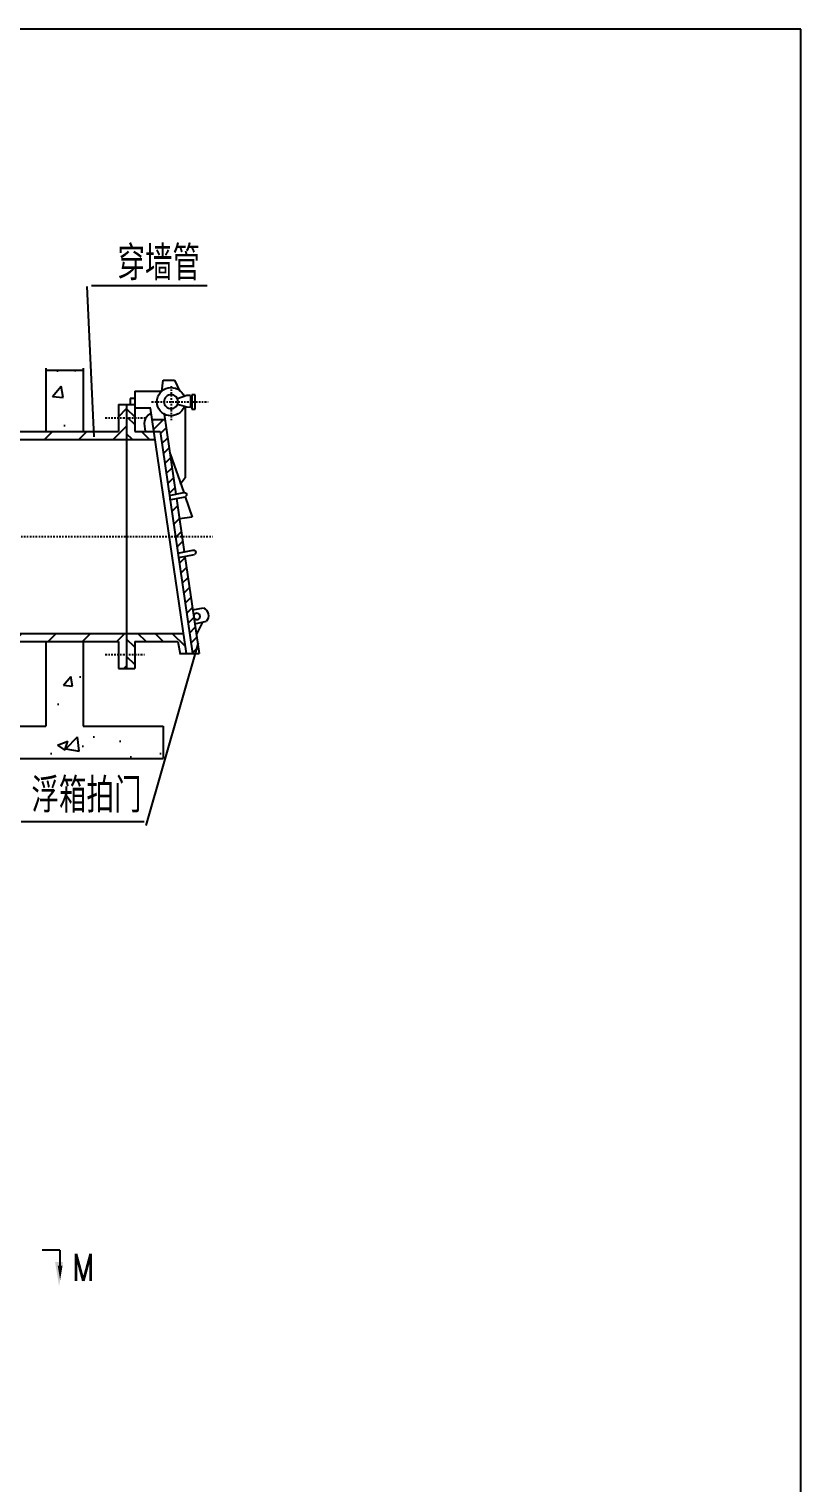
# Model space of a CAD drawing. Extents: x 1620 to 2878, y -792 to 791.
# Drawn here: x 1863 to 1918.8, y -6.9 to 98.1 of the extents above; entities that cross this region are included whole.
import ezdxf

# ---------------------------------------------------------------- set-up
doc = ezdxf.new("R2010")
doc.units = 0
doc.header["$MEASUREMENT"] = 0
doc.linetypes.add('CENTER', pattern=[2, 1.25, -0.25, 0.25, -0.25])
doc.linetypes.add('CENTERX2', pattern=[4, 2.5, -0.5, 0.5, -0.5])
doc.layers.get('0').update_dxf_attribs({"linetype": 'CONTINUOUS'})
for name, color, linetype in [('1', 7, 'CONTINUOUS'), ('4', 4, 'CENTERX2'), ('6', 3, 'CONTINUOUS'), ('8', 20, 'CONTINUOUS')]:
    doc.layers.add(name, color=color, linetype=linetype)
doc.styles.add('HZTXT', font='txt.shx', dxfattribs={"bigfont": 'hztxt.shx'})
pattern_1 = [(50, (1653.553, -370.2974), (7.74641, -0.67772), [0.81, -8.91]), (355, (1653.553, -370.297), (-1.49851, 8.12368), [0.648, -7.128]), (100.4514, (1654.198, -370.354), (6.2479, 7.44595), [0.6884, -7.57233]), (46.1842, (1653.553, -368.137), (11.5262, -1.7876), [1.215, -13.365]), (96.6356, (1654.513, -368.286), (10.09436, 10.52047), [1.0326, -11.3585]), (351.1842, (1653.553, -368.137), (10.09435, 10.52048), [0.972, -10.692]), (21, (1654.633, -368.6774), (6.4466, -4.34828), [0.81, -8.91]), (326, (1654.633, -368.677), (2.6278, 7.83162), [0.648, -7.128]), (71.4514, (1655.17, -369.04), (9.0744, 3.48333), [0.6884, -7.57233]), (37.5, (1653.5528, -370.2974), (0.131326, 3.595254), [0, -7.0416, 0, -7.236, 0, -7.155]), (7.5, (1653.553, -370.2974), (2.84115, 4.259646), [0, -4.1256, 0, -6.8796, 0, -2.727]), (327.5, (1651.1444, -370.2974), (5.765282, -0.243593), [0, -2.7, 0, -8.424, 0, -11.178]), (317.5, (1650.0644, -370.2974), (6.29841, 1.081134), [0, -3.51, 0, -5.5944, 0, -7.938])]

# ---------------------------------------------------------------- blocks, each defined once
blk = doc.blocks.new('*X191')
at = {"color": 0}
for p, q in [((137.88, 217.08), (139.11, 218.31)), ((138.76, 216.55), (139.47, 217.25)), ((138.94, 215.31), (139.65, 216.02)), ((139.12, 214.08), (139.83, 214.78)), ((139.3, 212.84), (140.01, 213.55)), ((139.48, 211.61), (140.19, 212.32)), ((139.66, 210.38), (140.37, 211.08)), ((139.84, 209.14), (140.55, 209.85)), ((141.1, 200.5), (141.81, 201.21)), ((141.28, 199.27), (141.99, 199.97)), ((141.46, 198.03), (142.17, 198.74)), ((141.64, 196.8), (142.35, 197.5)), ((141.82, 195.56), (142.53, 196.27)), ((142, 194.33), (142.71, 195.04)), ((142.18, 193.1), (142.89, 193.8)), ((142.36, 191.86), (143.07, 192.57)), ((142.54, 190.63), (143.25, 191.33)), ((142.72, 189.39), (143.43, 190.1))]:
    blk.add_line(p, q, dxfattribs=at)
blk = doc.blocks.new('*X178')
at = {"color": 0}
for p, q in [((134.56, 202.44), (136.24, 204.12)), ((121.83, 202.44), (122.83, 203.44)), ((126.07, 202.44), (127.07, 203.44)), ((130.31, 202.44), (131.31, 203.44)), ((122.28, 177.44), (123.28, 178.44)), ((126.53, 177.44), (127.53, 178.44)), ((130.77, 177.44), (131.77, 178.44)), ((135.01, 177.44), (136.01, 178.44)), ((121.24, 176.39), (122.24, 177.39)), ((135.91, 174.09), (136.24, 174.42))]:
    blk.add_line(p, q, dxfattribs=at)
blk = doc.blocks.new('*X184')
at = {"color": 0}
for p, q in [((138.64, 177.44), (137.64, 178.44)), ((140.76, 177.44), (139.76, 178.44)), ((143.47, 176.85), (141.88, 178.44)), ((137.24, 176.72), (136.24, 177.72)), ((137.24, 174.6), (136.24, 175.6))]:
    blk.add_line(p, q, dxfattribs=at)
blk = doc.blocks.new('*X182')
at = {"color": 0}
for p, q in [((142.3, 190.39), (142.36, 190.44)), ((142.48, 189.15), (143.19, 189.86)), ((143.24, 188.5), (143.37, 188.62))]:
    blk.add_line(p, q, dxfattribs=at)
blk = doc.blocks.new('*X183')
at = {"color": 0}
for p, q in [((137.24, 204.3), (136.38, 205.15)), ((136.97, 202.44), (136.24, 203.17)), ((139.09, 202.44), (138.09, 203.44))]:
    blk.add_line(p, q, dxfattribs=at)

msp = doc.modelspace()

# ---------------------------------------------------------------- hatches: boundary and pattern name
at = {"layer": '6', "linetype": 'Continuous'}
h = msp.add_hatch(dxfattribs=at)
h.set_pattern_fill('AR-CONC', color=256, scale=1.2, style=0)
h.set_pattern_definition(pattern_1)
h.paths.add_polyline_path([(1864.2318, 69.07788), (1866.91452, 69.07788), (1866.91452, 73.52045), (1864.2318, 73.52045)])
h = msp.add_hatch(dxfattribs=at)
h.set_pattern_fill('AR-CONC', color=256, scale=1.44, style=0)
h.set_pattern_definition([(50, (1653.553, -370.297), (9.29569, -0.81327), [0.972, -10.692]), (355, (1653.553, -370.297), (-1.79822, 9.74841), [0.7776, -8.5536]), (100.4514, (1654.3275, -370.365), (7.49748, 8.93514), [0.82607, -9.0868]), (46.1842, (1653.553, -367.705), (13.83144, -2.14513), [1.458, -16.038]), (96.6356, (1654.705, -367.884), (12.11323, 12.62457), [1.2391, -13.6302]), (351.1842, (1653.553, -367.705), (12.1132, 12.62458), [1.1664, -12.8304]), (21, (1654.849, -368.353), (7.73592, -5.21794), [0.972, -10.692]), (326, (1654.849, -368.353), (3.15337, 9.39794), [0.7776, -8.5536]), (71.4514, (1655.4935, -368.788), (10.88929, 4.18), [0.82607, -9.0868]), (37.5, (1653.5528, -370.2974), (0.157592, 4.314304), [0, -8.44992, 0, -8.6832, 0, -8.586]), (7.5, (1653.553, -370.2974), (3.40938, 5.111576), [0, -4.95072, 0, -8.25552, 0, -3.2724]), (327.5, (1650.6627, -370.2974), (6.918339, -0.29231), [0, -3.24, 0, -10.1088, 0, -13.4136]), (317.5, (1649.367, -370.2974), (7.55809, 1.29736), [0, -4.212, 0, -6.71328, 0, -9.5256])])
h.paths.add_polyline_path([(1864.2318, 69.07788), (1866.91452, 69.07788), (1866.91452, 73.52045), (1864.2318, 73.52045)])
h = msp.add_hatch(dxfattribs=at)
h.set_pattern_fill('_U', color=256, scale=1.8, angle=45, style=0, pattern_type=0)
h.set_pattern_definition([(45, (1653.5528, -370.2974), (-1.145513, 1.145513), [])])
h.paths.add_polyline_path([(1869.4806, 70.07835), (1870.0638, 70.07835), (1870.0638, 71.0301), (1869.4806, 71.0301)])
h = msp.add_hatch(dxfattribs=at)
h.set_pattern_fill('_U', color=256, scale=1.8, angle=135, style=0, pattern_type=0)
h.set_pattern_definition([(135, (1653.5528, -370.2974), (-1.145513, -1.145513), [])])
h.paths.add_polyline_path([(1870.0638, 70.07835), (1870.647, 70.07835), (1870.647, 71.0301), (1870.0638, 71.0301)])
h = msp.add_hatch(dxfattribs=at)
h.set_pattern_fill('_U', color=256, scale=0.84, angle=45, style=0, pattern_type=0)
h.set_pattern_definition([(45, (1653.5528, -370.2974), (-0.5345727, 0.5345727), [])])
h.paths.add_polyline_path([(1873.66875, 64.23807), (1873.20982, 64.15191), (1873.59709, 61.49628), (1874.06859, 61.49628)])
h = msp.add_hatch(dxfattribs=at)
h.set_pattern_fill('AR-CONC', color=256, scale=1.2, style=0)
h.set_pattern_definition(pattern_1)
h.paths.add_polyline_path([(1860.1494, 1.42668), (1860.1494, 45.45828), (1872.70074, 45.45828), (1872.70074, 47.79108), (1866.91452, 47.79108), (1866.91452, 53.91468), (1864.2318, 53.91468), (1864.2318, 47.79108), (1859.26101, 47.79108), (1859.26101, 40.43757), (1856.97154, 40.43757), (1856.97154, 47.79108), (1856.3586, 47.79108), (1856.3586, 39.04308), (1857.525, 39.04308), (1857.525, 4.34268), (1830.1146, 4.34268), (1830.1146, 6.09228), (1828.9482, 6.09228), (1828.9482, 4.34268), (1802.54316, 4.34268), (1800.74488, 6.09395), (1799.52573, 6.09395), (1799.52573, 0.72693), (1802.05435, 0.72693), (1802.536, 1.42668)])

# ---------------------------------------------------------------- linework, layer by layer
for p, q in [((1918.76341, 98.14645), (1621.76341, 98.14645)), ((1918.76341, -111.85355), (1918.76341, 98.14645))]:
    msp.add_line(p, q)
at = {"layer": '1'}
for p, q in [((1864.20168, 73.52045), (1866.94185, 73.52045)), ((1864.2318, 73.66536), (1864.2318, 69.07788)), ((1866.91452, 73.66536), (1866.91452, 69.07788)), ((1872.61709, 71.96983), (1872.71473, 72.79883)), ((1872.71473, 72.79883), (1873.52843, 72.79883)), ((1873.52843, 72.79883), (1873.90273, 71.96983)), ((1870.31604, 71.47201), (1870.31604, 71.00913)), ((1870.62498, 71.47201), (1870.31604, 71.47201)), ((1870.647, 71.99388), (1870.647, 69.07788)), ((1870.647, 71.99388), (1872.5848, 71.99388)), ((1874.40722, 71.67724), (1873.73996, 71.4334)), ((1874.66761, 71.67724), (1874.40722, 71.67724)), ((1874.78092, 71.53094), (1874.667, 71.53094)), ((1874.66761, 71.67724), (1874.66761, 70.81573)), ((1874.78152, 71.74226), (1874.78152, 70.70194)), ((1875.02563, 71.74226), (1874.78152, 71.74226)), ((1875.02563, 70.70194), (1875.02563, 71.74226)), ((1869.4806, 71.0301), (1870.647, 71.0301)), ((1869.4806, 71.0301), (1869.4806, 69.07788)), ((1870.0638, 71.0301), (1870.0638, 51.96247)), ((1871.80927, 70.75702), (1870.62498, 70.75702)), ((1871.77508, 70.75702), (1874.35882, 53.03988)), ((1874.40722, 70.83198), (1873.73958, 71.03717)), ((1874.29425, 70.8667), (1874.29425, 65.72689)), ((1874.66761, 70.81573), (1874.40722, 70.83198)), ((1874.78152, 70.92951), (1874.66761, 70.92951)), ((1874.78152, 70.70194), (1875.02563, 70.70194)), ((1871.89237, 69.95268), (1872.83536, 69.95268)), ((1872.779, 70.33919), (1873.62282, 64.55302)), ((1854.3174, 68.49468), (1872.105, 68.49468)), ((1861.899, 69.07788), (1869.4806, 69.07788)), ((1870.647, 69.07788), (1872.49144, 69.07788)), ((1872.49144, 69.07788), (1874.83032, 53.03988)), ((1873.20978, 67.47553), (1874.18602, 64.67608)), ((1874.29425, 65.72689), (1873.93065, 65.26402)), ((1873.14467, 64.45681), (1874.18919, 64.66698)), ((1873.16558, 64.14361), (1874.29759, 64.35612)), ((1873.66875, 64.23807), (1874.23133, 60.38038)), ((1874.29332, 64.36837), (1874.806, 62.89821)), ((1874.806, 62.89821), (1873.88376, 62.76372)), ((1873.77327, 60.28821), (1874.85145, 60.50515)), ((1873.82783, 59.98178), (1874.95985, 60.19429)), ((1874.27715, 60.06613), (1875.30181, 53.03988)), ((1874.85365, 56.19218), (1875.62387, 56.35135)), ((1874.99552, 55.20024), (1875.8445, 55.37568)), ((1875.5325, 55.31121), (1875.10902, 54.43503)), ((1854.3174, 54.49788), (1874.1462, 54.49788)), ((1861.899, 53.91468), (1869.4806, 53.91468)), ((1864.2318, 53.91468), (1864.2318, 47.79108)), ((1866.91452, 53.91468), (1866.91452, 47.79108)), ((1869.4806, 53.91468), (1869.4806, 51.96247)), ((1870.647, 53.91468), (1873.75939, 53.91468)), ((1870.647, 53.91468), (1870.647, 51.96247)), ((1873.75939, 53.91468), (1873.9204, 53.00339)), ((1873.91395, 53.03988), (1875.30181, 53.03988)), ((1869.4806, 51.96247), (1870.647, 51.96247)), ((1854.9006, 47.79108), (1864.2318, 47.79108)), ((1866.91452, 47.79108), (1872.70074, 47.79108)), ((1860.1494, 45.45828), (1872.70074, 45.45828)), ((1863.97057, 9.97192), (1865.24157, 9.97192))]:
    msp.add_line(p, q, dxfattribs=at)
at = {"layer": '1', "extrusion": (0, 0, -1)}
for centre, major_axis, start_param, end_param in [((1873.2714, 71.23572), (-0.72327, 0.72327), 2.705473703, 8.264735072), ((1874.23171, 64.51945), (0.11537, 0.11537), 5.213928729, 8.252164293), ((1874.89397, 60.35762), (-0.11537, 0.11537), 0.501539748, 3.539775313), ((1875.30764, 55.76706), (0.46978, 0.46978), 5.993868308, 7.698520541)]:
    msp.add_ellipse(centre, major_axis=major_axis, ratio=1, start_param=start_param, end_param=end_param, dxfattribs=at)
for centre, major_axis in [((1873.2714, 71.23572), (0.3596, 0.3596)), ((1875.13739, 55.72729), (0.16157, 0.16157))]:
    msp.add_ellipse(centre, major_axis=major_axis, ratio=1, dxfattribs=at)
at = {"layer": '1'}
msp.add_open_spline([(1871.75778, 70.38693), (1871.57532, 70.21059), (1871.20465, 69.85234), (1871.39982, 69.32417), (1871.3975, 69.06685), (1871.39734, 69.04973)], degree=3, knots=[0, 0, 0, 0, 0.647977286, 1.316372462, 1.363993384, 1.363993384, 1.363993384, 1.363993384], dxfattribs=at)
at = {"layer": '4', "color": 4, "linetype": 'CENTER', "ltscale": 0.1}
for p, q in [((1873.2714, 72.35137), (1873.2714, 69.8827)), ((1871.87102, 71.23572), (1875.95325, 71.23572)), ((1868.52411, 70.07835), (1871.45909, 70.07835)), ((1858.38936, 61.49628), (1876.26239, 61.49628)), ((1868.52411, 52.98828), (1871.35611, 52.98828))]:
    msp.add_line(p, q, dxfattribs=at)
at = {"layer": '6'}
for p, q in [((1867.19491, 79.55638), (1867.68471, 68.70685)), ((1875.87231, 79.60744), (1867.51513, 79.60744)), ((1875.24002, 53.82398), (1871.46008, 40.63334)), ((1872.70074, 47.79108), (1872.70074, 45.45828)), ((1871.33324, 40.89859), (1862.44452, 40.89859))]:
    msp.add_line(p, q, dxfattribs=at)
at = {"layer": '8', "color": 1, "linetype": 'ByBlock'}
msp.add_line((1865.26371, 8.82264), (1865.26371, 9.95614), dxfattribs=at)
for points in [[(1865.47847, 9.10125), (1864.89627, 9.10125), (1865.18737, 7.35465)], [(1865.08701, 8.84196), (1865.43697, 8.84196), (1865.26199, 7.79208)]]:
    msp.add_solid(points, dxfattribs=at)

# ---------------------------------------------------------------- block references
at = {"layer": '6', "xscale": 0.5831999999027175, "yscale": 0.5831999999027744, "zscale": 0.647999999892}
for name, p in [('*X178', (1790.61016, -49.56737)), ('*X183', (1790.61016, -49.56737)), ('*X191', (1791.58598, -57.36484)), ('*X182', (1790.61016, -49.56737)), ('*X184', (1790.61016, -49.56737))]:
    msp.add_blockref(name, p, dxfattribs=at)

# ---------------------------------------------------------------- texts
at = {"color": 3, "linetype": 'ByBlock', "style": 'HZTXT', "width": 0.8}
msp.add_text('M', height=1.944, dxfattribs=at).set_placement((1866.1225, 7.73681))
at = {"layer": '6', "style": 'HZTXT', "width": 0.8}
for s, p in [('穿墙管', (1869.39761, 80.00189)), ('浮箱拍门', (1863.18932, 41.56277))]:
    msp.add_text(s, height=2.484, dxfattribs=at).set_placement(p)

doc.saveas('drawing.dxf')
